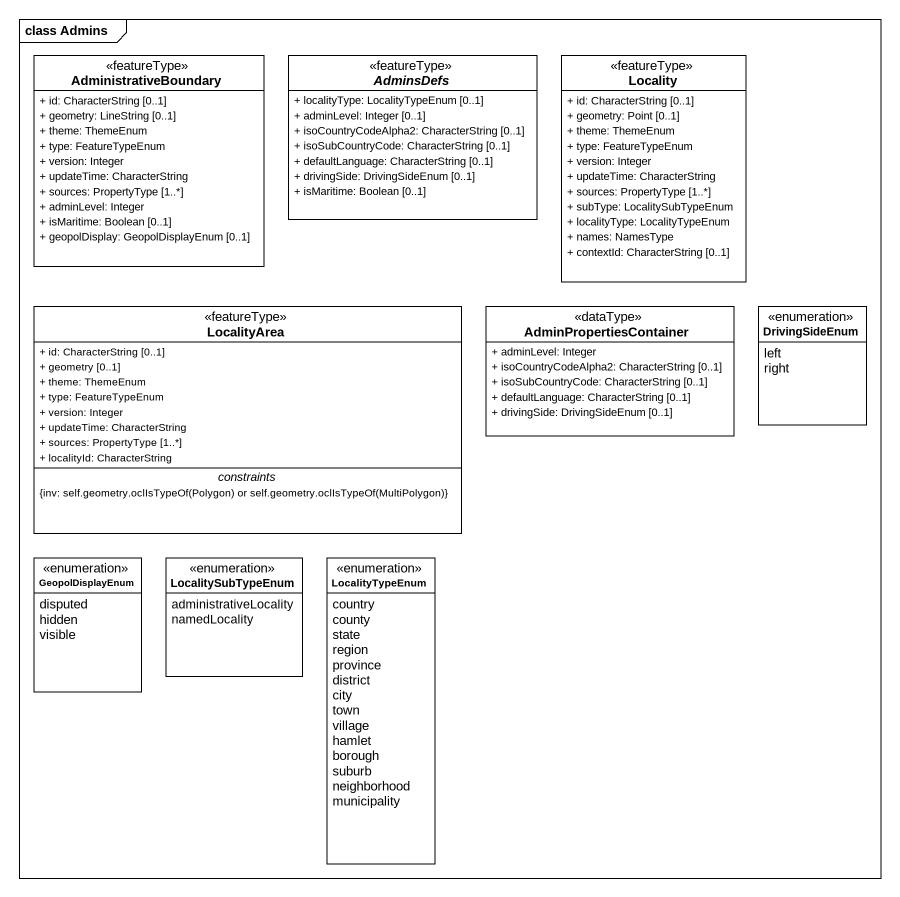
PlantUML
@startuml
mainframe class Admins
hide circle
hide empty members
skinparam classAttributeIconSize 0
class AdministrativeBoundary <<featureType>> {
  + id: CharacterString [0..1]
  + geometry: LineString [0..1]
  + theme: ThemeEnum
  + type: FeatureTypeEnum
  + version: Integer
  + updateTime: CharacterString
  + sources: PropertyType [1..*]
  + adminLevel: Integer
  + isMaritime: Boolean [0..1]
  + geopolDisplay: GeopolDisplayEnum [0..1]
}
abstract class AdminsDefs <<featureType>> {
  + localityType: LocalityTypeEnum [0..1]
  + adminLevel: Integer [0..1]
  + isoCountryCodeAlpha2: CharacterString [0..1]
  + isoSubCountryCode: CharacterString [0..1]
  + defaultLanguage: CharacterString [0..1]
  + drivingSide: DrivingSideEnum [0..1]
  + isMaritime: Boolean [0..1]
}
class Locality <<featureType>> {
  + id: CharacterString [0..1]
  + geometry: Point [0..1]
  + theme: ThemeEnum
  + type: FeatureTypeEnum
  + version: Integer
  + updateTime: CharacterString
  + sources: PropertyType [1..*]
  + subType: LocalitySubTypeEnum
  + localityType: LocalityTypeEnum
  + names: NamesType
  + contextId: CharacterString [0..1]
}
class LocalityArea <<featureType>> {
  + id: CharacterString [0..1]
  + geometry [0..1]
  + theme: ThemeEnum
  + type: FeatureTypeEnum
  + version: Integer
  + updateTime: CharacterString
  + sources: PropertyType [1..*]
  + localityId: CharacterString
  -- constraints --
  {field} {inv: self.geometry.oclIsTypeOf(Polygon) or self.geometry.oclIsTypeOf(MultiPolygon)}
}
class AdminPropertiesContainer <<dataType>> {
  + adminLevel: Integer
  + isoCountryCodeAlpha2: CharacterString [0..1]
  + isoSubCountryCode: CharacterString [0..1]
  + defaultLanguage: CharacterString [0..1]
  + drivingSide: DrivingSideEnum [0..1]
}
enum DrivingSideEnum {
  left
  right
}
enum GeopolDisplayEnum {
  disputed
  hidden
  visible
}
enum LocalitySubTypeEnum {
  administrativeLocality
  namedLocality
}
enum LocalityTypeEnum {
  country
  county
  state
  region
  province
  district
  city
  town
  village
  hamlet
  borough
  suburb
  neighborhood
  municipality
}
@enduml
